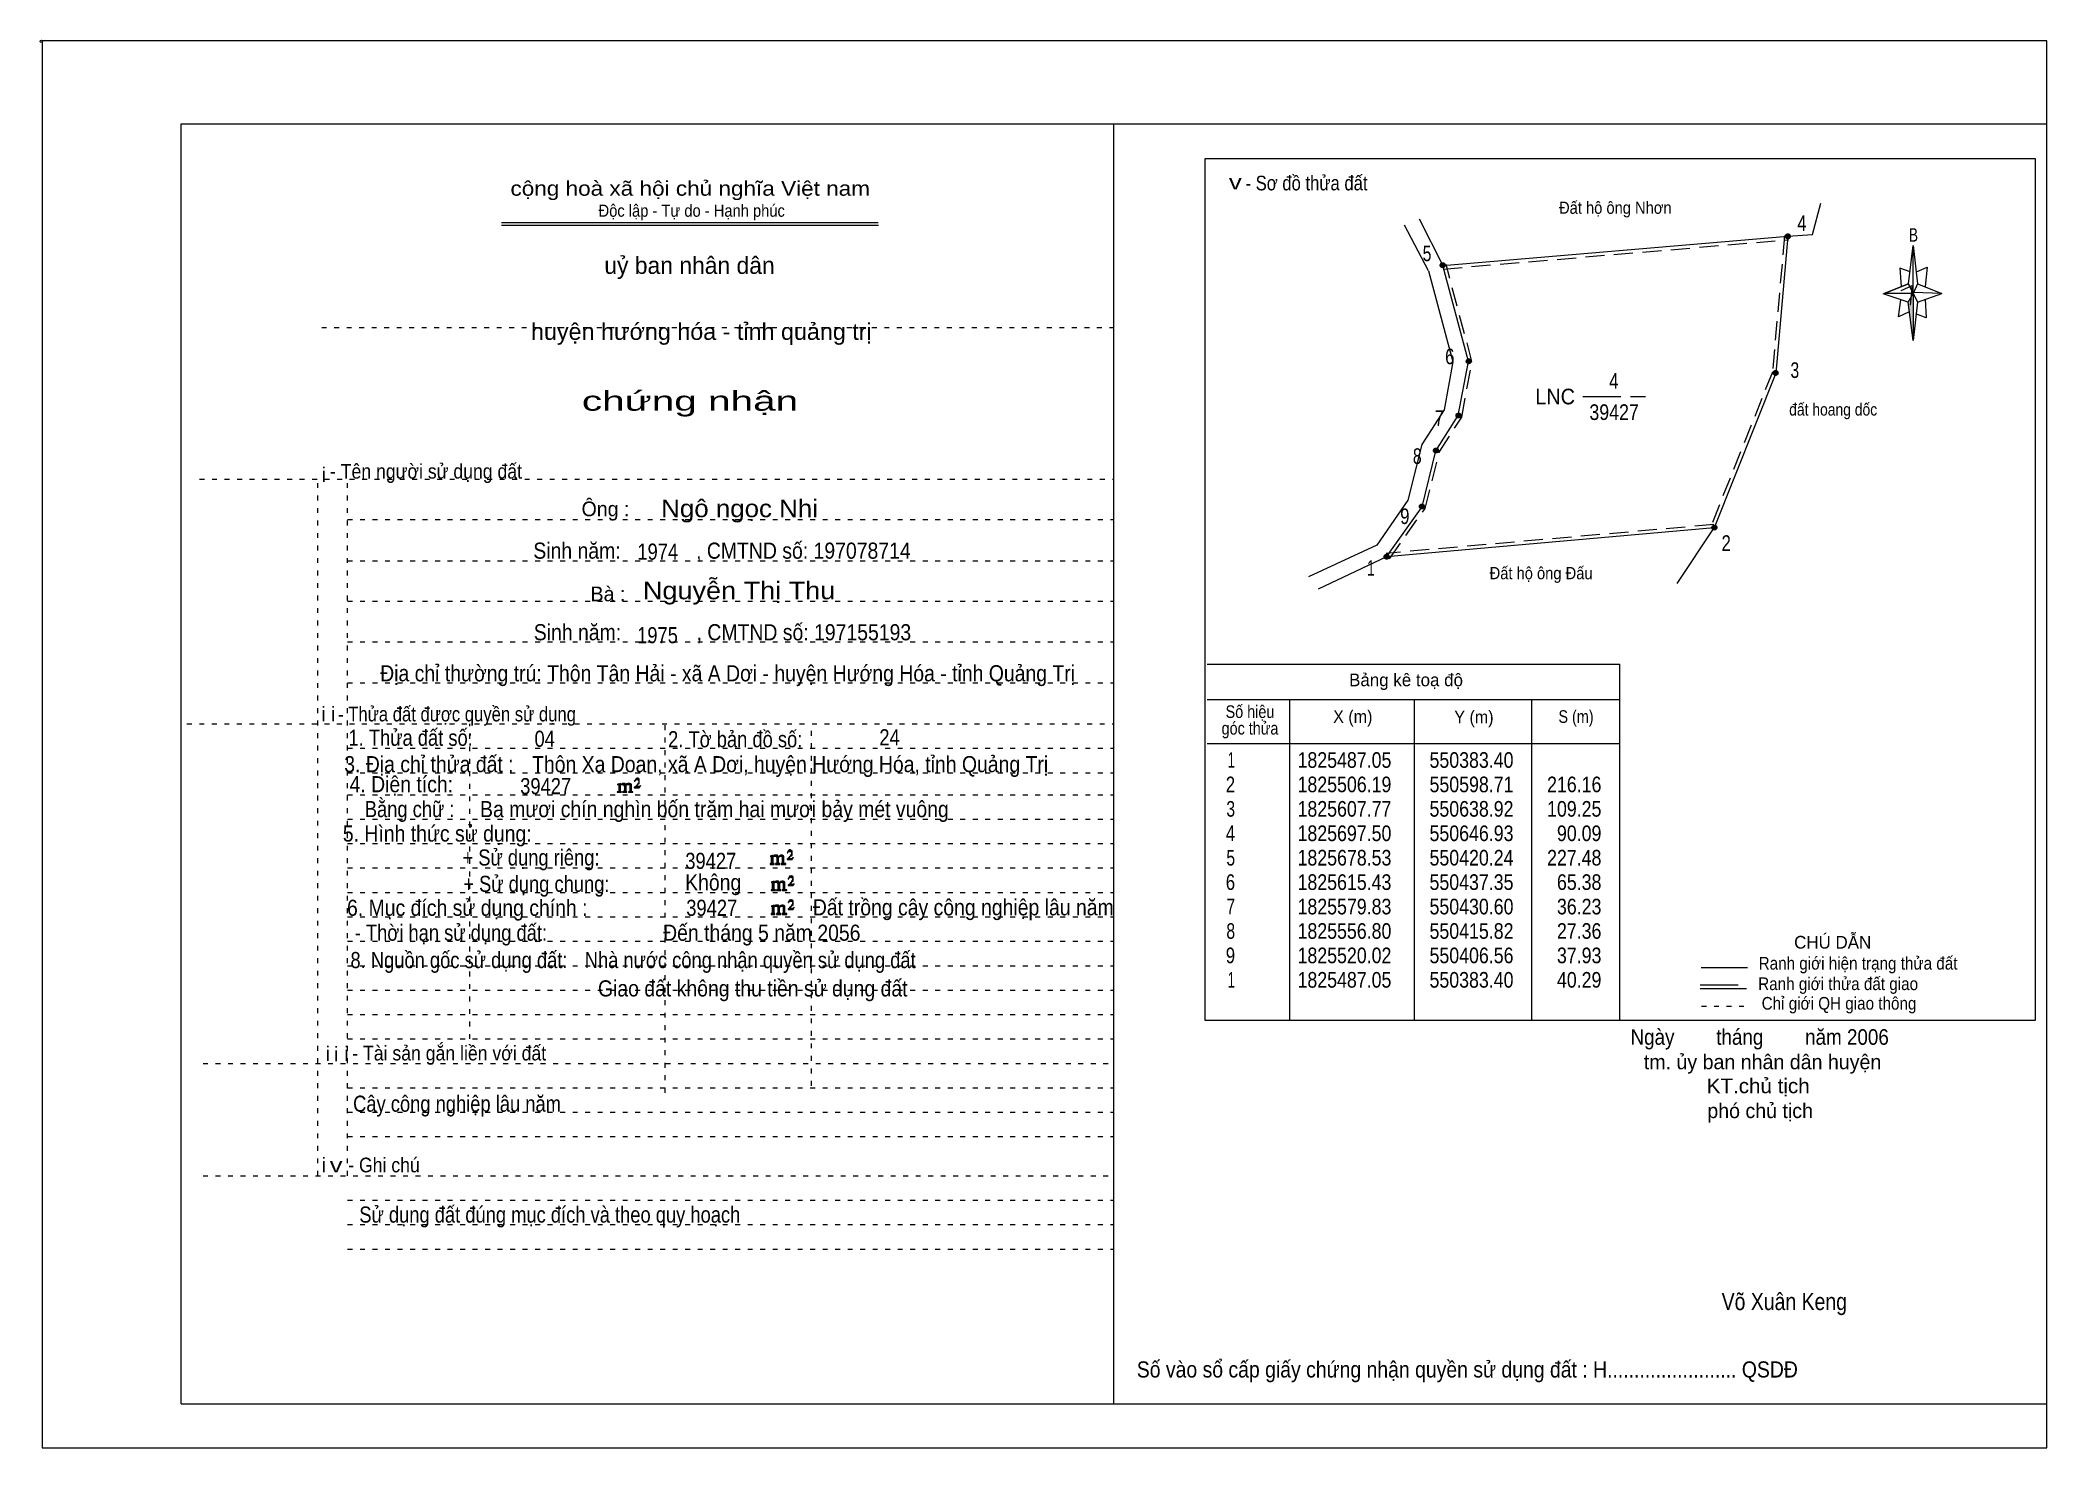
# Model space of a CAD drawing. Header units: centimetres. Extents: x -1.6 to 39.5, y -3.3 to 25.5.
import ezdxf
from ezdxf.enums import TextEntityAlignment as Align

# ---------------------------------------------------------------- set-up
doc = ezdxf.new("R2010")
doc.units = ezdxf.units.CM
doc.header["$LTSCALE"] = 0.13
for name, pattern in [('DOTTED', [1.5, 0.3, -1.2]), ('LONG_DASHED', [7.5, 6, -1.5]), ('MEDIUM_DASHED', [4.5, 3, -1.5])]:
    doc.linetypes.add(name, pattern=pattern)
for name, color, linetype, lineweight in [('1', 7, 'DOTTED', 13), ('10', 7, 'Continuous', 13), ('32', 7, 'LONG_DASHED', 13), ('33', 7, 'LONG_DASHED', 13), ('4', 7, 'Continuous', 13), ('5', 7, 'Continuous', 13), ('50', 7, 'Continuous', 13)]:
    doc.layers.add(name, color=color, linetype=linetype, lineweight=lineweight)
doc.layers.add('30', color=7, linetype='Continuous')

msp = doc.modelspace()

# ---------------------------------------------------------------- hatches: boundary and pattern name
at = {"layer": '32'}
for points in [[(34.255, 21.479, 1), (34.156, 21.479, 1)], [(27.191, 20.888, 1), (27.091, 20.888, 1)], [(27.724, 18.922, 1), (27.625, 18.922, 1)], [(34.006, 18.683, 1), (33.906, 18.683, 1)], [(27.514, 17.812, 1), (27.414, 17.812, 1)], [(27.053, 17.095, 1), (26.953, 17.095, 1)], [(26.765, 15.949, 1), (26.665, 15.949, 1)], [(32.753, 15.518, 1), (32.653, 15.518, 1)], [(26.043, 14.921, 1), (25.943, 14.921, 1)]]:
    msp.add_hatch(color=256, dxfattribs=at).paths.add_polyline_path(points)
at = {"layer": '5'}
msp.add_hatch(color=256, dxfattribs=at).paths.add_polyline_path([(36.77, 20.31), (36.77, 19.35), (36.67, 20.13)])
at = {"layer": '50'}
for points in [[(10.27, 10.13), (10.27, 10.12), (10.27, 10.11), (10.25, 10.11), (10.24, 10.11), (10.24, 10.1), (10.33, 10.1), (10.33, 10.11), (10.32, 10.11), (10.31, 10.11), (10.31, 10.12), (10.31, 10.13), (10.31, 10.24), (10.31, 10.25), (10.32, 10.26), (10.34, 10.26), (10.35, 10.26), (10.36, 10.26), (10.37, 10.25), (10.39, 10.22), (10.39, 10.13), (10.37, 10.12), (10.37, 10.11), (10.36, 10.11), (10.35, 10.11), (10.35, 10.1), (10.44, 10.1), (10.44, 10.11), (10.43, 10.11), (10.42, 10.11), (10.42, 10.12), (10.42, 10.13), (10.42, 10.24), (10.44, 10.26), (10.45, 10.26), (10.46, 10.26), (10.49, 10.26), (10.49, 10.25), (10.5, 10.24), (10.5, 10.22), (10.5, 10.13), (10.5, 10.12), (10.49, 10.11), (10.49, 10.11), (10.47, 10.11), (10.47, 10.1), (10.56, 10.1), (10.56, 10.11), (10.55, 10.11), (10.54, 10.11), (10.53, 10.12), (10.53, 10.13), (10.53, 10.2), (10.53, 10.25), (10.53, 10.26), (10.52, 10.27), (10.5, 10.28), (10.47, 10.28), (10.46, 10.28), (10.44, 10.27), (10.41, 10.25), (10.41, 10.26), (10.4, 10.28), (10.39, 10.28), (10.37, 10.28), (10.35, 10.28), (10.34, 10.28), (10.32, 10.26), (10.31, 10.26), (10.31, 10.25), (10.31, 10.25), (10.31, 10.26), (10.31, 10.28), (10.24, 10.26), (10.24, 10.26), (10.25, 10.26), (10.27, 10.25), (10.27, 10.24), (10.27, 10.23)], [(10.69, 10.19), (10.72, 10.24), (10.72, 10.24), (10.71, 10.22), (10.69, 10.22), (10.68, 10.22), (10.63, 10.22), (10.66, 10.26), (10.67, 10.27), (10.69, 10.28), (10.69, 10.3), (10.69, 10.32), (10.69, 10.34), (10.69, 10.35), (10.69, 10.37), (10.68, 10.38), (10.67, 10.38), (10.66, 10.39), (10.65, 10.39), (10.63, 10.38), (10.63, 10.38), (10.62, 10.37), (10.61, 10.35), (10.59, 10.33), (10.61, 10.33), (10.61, 10.35), (10.62, 10.35), (10.63, 10.36), (10.65, 10.36), (10.66, 10.36), (10.67, 10.35), (10.68, 10.35), (10.68, 10.32), (10.68, 10.3), (10.66, 10.28), (10.66, 10.26), (10.65, 10.25), (10.59, 10.2), (10.59, 10.19)], [(13.39, 8.66), (13.39, 8.65), (13.39, 8.64), (13.38, 8.64), (13.37, 8.64), (13.37, 8.62), (13.45, 8.62), (13.45, 8.64), (13.44, 8.64), (13.43, 8.64), (13.43, 8.65), (13.43, 8.66), (13.43, 8.77), (13.43, 8.78), (13.44, 8.79), (13.47, 8.79), (13.48, 8.79), (13.49, 8.79), (13.5, 8.78), (13.51, 8.74), (13.51, 8.66), (13.5, 8.65), (13.5, 8.64), (13.49, 8.64), (13.48, 8.64), (13.48, 8.62), (13.57, 8.62), (13.57, 8.64), (13.55, 8.64), (13.54, 8.64), (13.54, 8.65), (13.54, 8.66), (13.54, 8.77), (13.57, 8.79), (13.58, 8.79), (13.59, 8.79), (13.61, 8.79), (13.61, 8.78), (13.62, 8.77), (13.62, 8.74), (13.62, 8.66), (13.62, 8.65), (13.61, 8.64), (13.61, 8.64), (13.6, 8.64), (13.6, 8.62), (13.69, 8.62), (13.69, 8.64), (13.67, 8.64), (13.66, 8.64), (13.65, 8.65), (13.65, 8.66), (13.65, 8.73), (13.65, 8.78), (13.65, 8.79), (13.64, 8.8), (13.62, 8.81), (13.6, 8.81), (13.59, 8.81), (13.57, 8.8), (13.53, 8.78), (13.53, 8.79), (13.52, 8.81), (13.51, 8.81), (13.5, 8.81), (13.48, 8.81), (13.47, 8.81), (13.44, 8.79), (13.43, 8.79), (13.43, 8.78), (13.43, 8.78), (13.43, 8.79), (13.43, 8.81), (13.37, 8.79), (13.37, 8.79), (13.38, 8.79), (13.39, 8.78), (13.39, 8.77), (13.39, 8.76)], [(13.82, 8.72), (13.84, 8.77), (13.84, 8.77), (13.83, 8.74), (13.82, 8.74), (13.81, 8.74), (13.75, 8.74), (13.79, 8.79), (13.8, 8.8), (13.82, 8.81), (13.82, 8.83), (13.82, 8.84), (13.82, 8.87), (13.82, 8.88), (13.82, 8.9), (13.81, 8.91), (13.8, 8.91), (13.79, 8.92), (13.77, 8.92), (13.75, 8.91), (13.75, 8.91), (13.74, 8.9), (13.73, 8.88), (13.72, 8.86), (13.73, 8.86), (13.73, 8.88), (13.74, 8.88), (13.75, 8.89), (13.77, 8.89), (13.79, 8.89), (13.8, 8.88), (13.81, 8.88), (13.81, 8.84), (13.81, 8.83), (13.79, 8.81), (13.79, 8.79), (13.77, 8.78), (13.72, 8.73), (13.72, 8.72)], [(13.41, 8.12), (13.41, 8.11), (13.41, 8.1), (13.4, 8.1), (13.39, 8.1), (13.39, 8.09), (13.48, 8.09), (13.48, 8.1), (13.47, 8.1), (13.45, 8.1), (13.45, 8.11), (13.45, 8.12), (13.45, 8.23), (13.45, 8.24), (13.47, 8.26), (13.49, 8.26), (13.5, 8.26), (13.51, 8.26), (13.52, 8.24), (13.53, 8.21), (13.53, 8.12), (13.52, 8.11), (13.52, 8.1), (13.51, 8.1), (13.5, 8.1), (13.5, 8.09), (13.59, 8.09), (13.59, 8.1), (13.58, 8.1), (13.57, 8.1), (13.57, 8.11), (13.57, 8.12), (13.57, 8.23), (13.59, 8.26), (13.6, 8.26), (13.61, 8.26), (13.63, 8.26), (13.63, 8.24), (13.64, 8.23), (13.64, 8.21), (13.64, 8.12), (13.64, 8.11), (13.63, 8.1), (13.63, 8.1), (13.62, 8.1), (13.62, 8.09), (13.71, 8.09), (13.71, 8.1), (13.7, 8.1), (13.69, 8.1), (13.67, 8.11), (13.67, 8.12), (13.67, 8.2), (13.67, 8.24), (13.67, 8.26), (13.66, 8.27), (13.64, 8.28), (13.62, 8.28), (13.61, 8.28), (13.59, 8.27), (13.55, 8.24), (13.55, 8.26), (13.54, 8.28), (13.53, 8.28), (13.52, 8.28), (13.5, 8.28), (13.49, 8.28), (13.47, 8.26), (13.45, 8.26), (13.45, 8.24), (13.45, 8.24), (13.45, 8.26), (13.45, 8.28), (13.39, 8.26), (13.39, 8.26), (13.4, 8.26), (13.41, 8.24), (13.41, 8.23), (13.41, 8.22)], [(13.84, 8.19), (13.86, 8.23), (13.86, 8.23), (13.85, 8.21), (13.84, 8.21), (13.83, 8.21), (13.77, 8.21), (13.81, 8.26), (13.82, 8.27), (13.84, 8.28), (13.84, 8.3), (13.84, 8.31), (13.84, 8.33), (13.84, 8.34), (13.84, 8.37), (13.83, 8.38), (13.82, 8.38), (13.81, 8.39), (13.8, 8.39), (13.77, 8.38), (13.77, 8.38), (13.76, 8.37), (13.75, 8.34), (13.74, 8.32), (13.75, 8.32), (13.75, 8.34), (13.76, 8.34), (13.77, 8.36), (13.8, 8.36), (13.81, 8.36), (13.82, 8.34), (13.83, 8.34), (13.83, 8.31), (13.83, 8.3), (13.81, 8.28), (13.81, 8.26), (13.8, 8.24), (13.74, 8.2), (13.74, 8.19)], [(13.84, 7.7), (13.86, 7.75), (13.86, 7.75), (13.85, 7.72), (13.84, 7.72), (13.83, 7.72), (13.77, 7.72), (13.81, 7.77), (13.82, 7.78), (13.84, 7.79), (13.84, 7.81), (13.84, 7.82), (13.84, 7.85), (13.84, 7.86), (13.84, 7.88), (13.83, 7.89), (13.82, 7.89), (13.81, 7.9), (13.79, 7.9), (13.77, 7.89), (13.77, 7.89), (13.76, 7.88), (13.75, 7.86), (13.74, 7.84), (13.75, 7.84), (13.75, 7.86), (13.76, 7.86), (13.77, 7.87), (13.79, 7.87), (13.81, 7.87), (13.82, 7.86), (13.83, 7.86), (13.83, 7.82), (13.83, 7.81), (13.81, 7.79), (13.81, 7.77), (13.79, 7.76), (13.74, 7.71), (13.74, 7.7)], [(13.41, 7.64), (13.41, 7.63), (13.41, 7.62), (13.4, 7.62), (13.39, 7.62), (13.39, 7.6), (13.47, 7.6), (13.47, 7.62), (13.46, 7.62), (13.45, 7.62), (13.45, 7.63), (13.45, 7.64), (13.45, 7.75), (13.45, 7.76), (13.46, 7.77), (13.49, 7.77), (13.5, 7.77), (13.51, 7.77), (13.52, 7.76), (13.53, 7.72), (13.53, 7.64), (13.52, 7.63), (13.52, 7.62), (13.51, 7.62), (13.5, 7.62), (13.5, 7.6), (13.59, 7.6), (13.59, 7.62), (13.57, 7.62), (13.56, 7.62), (13.56, 7.63), (13.56, 7.64), (13.56, 7.75), (13.59, 7.77), (13.6, 7.77), (13.61, 7.77), (13.63, 7.77), (13.63, 7.76), (13.64, 7.75), (13.64, 7.72), (13.64, 7.64), (13.64, 7.63), (13.63, 7.62), (13.63, 7.62), (13.62, 7.62), (13.62, 7.6), (13.71, 7.6), (13.71, 7.62), (13.69, 7.62), (13.68, 7.62), (13.67, 7.63), (13.67, 7.64), (13.67, 7.71), (13.67, 7.76), (13.67, 7.77), (13.66, 7.78), (13.64, 7.79), (13.62, 7.79), (13.61, 7.79), (13.59, 7.78), (13.55, 7.76), (13.55, 7.77), (13.54, 7.79), (13.53, 7.79), (13.52, 7.79), (13.5, 7.79), (13.49, 7.79), (13.46, 7.77), (13.45, 7.77), (13.45, 7.76), (13.45, 7.76), (13.45, 7.77), (13.45, 7.79), (13.39, 7.77), (13.39, 7.77), (13.4, 7.77), (13.41, 7.76), (13.41, 7.75), (13.41, 7.74)]]:
    msp.add_hatch(color=256, dxfattribs=at).paths.add_polyline_path(points)

# ---------------------------------------------------------------- linework, layer by layer
at = {"layer": '1', "linetype": 'Continuous'}
for p, q in [((1.31, -2.42), (1.31, 23.78)), ((1.31, 23.78), (39.51, 23.78)), ((20.41, -2.42), (20.41, 23.78)), ((39.51, -2.42), (39.51, 23.78)), ((7.87, 21.76), (15.58, 21.76)), ((7.87, 21.71), (15.59, 21.71)), ((36.67, 20.13), (36.16, 20.3)), ((1.31, -2.42), (39.51, -2.42))]:
    msp.add_line(p, q, dxfattribs=at)
at = {"layer": '1'}
for p, q in [((4.19, 19.61), (20.41, 19.61)), ((1.69, 16.51), (20.41, 16.51)), ((4.11, 2.25), (4.11, 16.51)), ((4.72, 2.25), (4.72, 16.51)), ((4.72, 15.68), (20.41, 15.68)), ((4.72, 14.84), (20.41, 14.84)), ((4.72, 14.01), (20.41, 14.01)), ((4.72, 13.18), (20.41, 13.18)), ((4.72, 12.34), (20.41, 12.34)), ((1.43, 11.5), (20.41, 11.5)), ((7.22, 5.05), (7.22, 11.5)), ((11.22, 3.95), (11.22, 11.5)), ((14.22, 4.09), (14.22, 11.5)), ((4.72, 11), (20.41, 11)), ((4.72, 10.5), (20.41, 10.5)), ((4.72, 10.05), (20.41, 10.05)), ((4.72, 9.55), (20.41, 9.55)), ((4.72, 9.05), (20.41, 9.05)), ((4.72, 8.55), (20.41, 8.55)), ((4.72, 8.05), (20.41, 8.05)), ((4.72, 7.55), (20.41, 7.55)), ((4.72, 7.05), (20.41, 7.05)), ((4.72, 6.55), (20.41, 6.55)), ((4.72, 6.05), (20.41, 6.05)), ((4.72, 5.55), (20.41, 5.55)), ((4.72, 5.05), (20.41, 5.05)), ((1.76, 4.55), (20.41, 4.55)), ((4.72, 4.05), (20.41, 4.05)), ((4.72, 3.55), (20.41, 3.55)), ((4.72, 3.05), (20.41, 3.05)), ((1.76, 2.25), (20.41, 2.25)), ((4.72, 1.75), (20.41, 1.75)), ((4.72, 1.25), (20.41, 1.25)), ((4.72, 0.75), (20.41, 0.75))]:
    msp.add_line(p, q, dxfattribs=at)
at = {"layer": '1', "linetype": 'Continuous'}
msp.add_lwpolyline([(-1.53, -3.32), (39.51, -3.32), (39.51, 25.48), (-1.53, 25.48)], close=True, dxfattribs=at)
msp.add_lwpolyline([(36.68, 19.93), (36.47, 19.83), (36.52, 20.18)], dxfattribs=at)
at = {"layer": '10'}
for p, q in [((26.66, 21.84), (27.14, 20.88)), ((26.85, 20.77), (26.36, 21.71)), ((31.94, 14.37), (32.7, 15.51)), ((25.99, 14.92), (24.59, 14.26))]:
    msp.add_line(p, q, dxfattribs=at)
at = {"layer": '10', "linetype": 'MEDIUM_DASHED'}
for p, q in [((27.15, 20.81), (34.22, 21.41)), ((32.69, 15.58), (25.98, 14.99))]:
    msp.add_line(p, q, dxfattribs=at)
at = {"layer": '10'}
for points in [[(34.21, 21.48), (34.71, 21.52), (34.88, 22.16)], [(25.99, 14.92), (26.72, 15.94), (27, 17.09), (27.46, 17.81), (27.67, 18.92), (27.14, 20.88), (34.21, 21.48)], [(34.21, 21.48), (33.96, 18.68), (32.7, 15.51), (25.99, 14.92)], [(26.85, 20.77), (27.35, 18.91), (27.17, 17.93), (26.71, 17.22), (26.43, 16.08)], [(26.43, 16.08), (25.79, 15.16), (24.39, 14.51)]]:
    msp.add_lwpolyline(points, dxfattribs=at)
at = {"layer": '10', "linetype": 'MEDIUM_DASHED'}
for points in [[(34.14, 21.49), (33.89, 18.7), (32.63, 15.54)], [(26.05, 14.88), (26.78, 15.91), (27.07, 17.06), (27.53, 17.78), (27.74, 18.92), (27.21, 20.9)]]:
    msp.add_lwpolyline(points, dxfattribs=at)
at = {"layer": '32'}
for centre in [(34.206, 21.479), (27.141, 20.888), (27.674, 18.922), (33.956, 18.683), (27.464, 17.812), (27.003, 17.095), (26.715, 15.949), (32.703, 15.518), (25.993, 14.921)]:
    msp.add_circle(centre, 0.05, dxfattribs=at)
at = {"layer": '33'}
msp.add_line((30.01, 18.2), (31.29, 18.2), dxfattribs=at)
at = {"layer": '4'}
for p, q in [((22.32, 12.72), (30.77, 12.72)), ((30.77, 5.43), (30.77, 12.72)), ((22.32, 12), (30.77, 12)), ((24.01, 5.43), (24.01, 12)), ((26.56, 5.43), (26.56, 12)), ((28.96, 12), (28.96, 5.43)), ((22.32, 11.1), (30.77, 11.1)), ((32.43, 6.51), (33.38, 6.51)), ((32.41, 6.08), (33.36, 6.08))]:
    msp.add_line(p, q, dxfattribs=at)
at = {"layer": '4', "linetype": 'LONG_DASHED'}
msp.add_line((32.41, 6.16), (33.36, 6.16), dxfattribs=at)
at = {"layer": '4', "linetype": 'DOTTED'}
msp.add_line((32.44, 5.72), (33.43, 5.72), dxfattribs=at)
at = {"layer": '4'}
msp.add_lwpolyline([(22.28, 23.07), (39.27, 23.07), (39.27, 5.43), (22.28, 5.43)], close=True, dxfattribs=at)
msp.add_circle((-1.55, 25.47), 0.025, dxfattribs=at)
at = {"layer": '5'}
for p, q in [((36.68, 20.51), (36.77, 21.29)), ((36.86, 20.51), (37.36, 20.31)), ((37.02, 20.19), (37.04, 19.81)), ((36.86, 20.13), (36.77, 19.35)), ((37.04, 19.81), (36.83, 19.89))]:
    msp.add_line(p, q, dxfattribs=at)
for points in [[(36.77, 21.29), (36.86, 20.51), (36.77, 20.31)], [(36.77, 20.31), (36.18, 20.31), (36.68, 20.51), (36.86, 20.13), (37.36, 20.31), (36.77, 20.33)], [(36.77, 20.31), (36.77, 19.35), (36.67, 20.13)]]:
    msp.add_lwpolyline(points, close=True, dxfattribs=at)
for points in [[(36.71, 20.75), (36.5, 20.83), (36.53, 20.45)], [(36.84, 20.75), (37.06, 20.85), (37.02, 20.45)], [(36.77, 20.31), (36.68, 20.51), (36.18, 20.31)], [(36.53, 20.37), (36.75, 20.47), (36.71, 20.07)], [(36.77, 20.31), (36.86, 20.13), (37.36, 20.31)]]:
    msp.add_lwpolyline(points, dxfattribs=at)
at = {"layer": '50'}
for points in [[(10.27, 10.13), (10.27, 10.12), (10.27, 10.11), (10.25, 10.11), (10.24, 10.11), (10.24, 10.1), (10.33, 10.1), (10.33, 10.11), (10.32, 10.11), (10.31, 10.11), (10.31, 10.12), (10.31, 10.13), (10.31, 10.24), (10.31, 10.25), (10.32, 10.26), (10.34, 10.26), (10.35, 10.26), (10.36, 10.26), (10.37, 10.25), (10.39, 10.22), (10.39, 10.13), (10.37, 10.12), (10.37, 10.11), (10.36, 10.11), (10.35, 10.11), (10.35, 10.1), (10.44, 10.1), (10.44, 10.11), (10.43, 10.11), (10.42, 10.11), (10.42, 10.12), (10.42, 10.13), (10.42, 10.24), (10.44, 10.26), (10.45, 10.26), (10.46, 10.26), (10.49, 10.26), (10.49, 10.25), (10.5, 10.24), (10.5, 10.22), (10.5, 10.13), (10.5, 10.12), (10.49, 10.11), (10.49, 10.11), (10.47, 10.11), (10.47, 10.1), (10.56, 10.1), (10.56, 10.11), (10.55, 10.11), (10.54, 10.11), (10.53, 10.12), (10.53, 10.13), (10.53, 10.2), (10.53, 10.25), (10.53, 10.26), (10.52, 10.27), (10.5, 10.28), (10.47, 10.28), (10.46, 10.28), (10.44, 10.27), (10.41, 10.25), (10.41, 10.26), (10.4, 10.28), (10.39, 10.28), (10.37, 10.28), (10.35, 10.28), (10.34, 10.28), (10.32, 10.26), (10.31, 10.26), (10.31, 10.25), (10.31, 10.25), (10.31, 10.26), (10.31, 10.28), (10.24, 10.26), (10.24, 10.26), (10.25, 10.26), (10.27, 10.25), (10.27, 10.24), (10.27, 10.23)], [(10.69, 10.19), (10.72, 10.24), (10.72, 10.24), (10.71, 10.22), (10.69, 10.22), (10.68, 10.22), (10.63, 10.22), (10.66, 10.26), (10.67, 10.27), (10.69, 10.28), (10.69, 10.3), (10.69, 10.32), (10.69, 10.34), (10.69, 10.35), (10.69, 10.37), (10.68, 10.38), (10.67, 10.38), (10.66, 10.39), (10.65, 10.39), (10.63, 10.38), (10.63, 10.38), (10.62, 10.37), (10.61, 10.35), (10.59, 10.33), (10.61, 10.33), (10.61, 10.35), (10.62, 10.35), (10.63, 10.36), (10.65, 10.36), (10.66, 10.36), (10.67, 10.35), (10.68, 10.35), (10.68, 10.32), (10.68, 10.3), (10.66, 10.28), (10.66, 10.26), (10.65, 10.25), (10.59, 10.2), (10.59, 10.19)], [(13.39, 8.66), (13.39, 8.65), (13.39, 8.64), (13.38, 8.64), (13.37, 8.64), (13.37, 8.62), (13.45, 8.62), (13.45, 8.64), (13.44, 8.64), (13.43, 8.64), (13.43, 8.65), (13.43, 8.66), (13.43, 8.77), (13.43, 8.78), (13.44, 8.79), (13.47, 8.79), (13.48, 8.79), (13.49, 8.79), (13.5, 8.78), (13.51, 8.74), (13.51, 8.66), (13.5, 8.65), (13.5, 8.64), (13.49, 8.64), (13.48, 8.64), (13.48, 8.62), (13.57, 8.62), (13.57, 8.64), (13.55, 8.64), (13.54, 8.64), (13.54, 8.65), (13.54, 8.66), (13.54, 8.77), (13.57, 8.79), (13.58, 8.79), (13.59, 8.79), (13.61, 8.79), (13.61, 8.78), (13.62, 8.77), (13.62, 8.74), (13.62, 8.66), (13.62, 8.65), (13.61, 8.64), (13.61, 8.64), (13.6, 8.64), (13.6, 8.62), (13.69, 8.62), (13.69, 8.64), (13.67, 8.64), (13.66, 8.64), (13.65, 8.65), (13.65, 8.66), (13.65, 8.73), (13.65, 8.78), (13.65, 8.79), (13.64, 8.8), (13.62, 8.81), (13.6, 8.81), (13.59, 8.81), (13.57, 8.8), (13.53, 8.78), (13.53, 8.79), (13.52, 8.81), (13.51, 8.81), (13.5, 8.81), (13.48, 8.81), (13.47, 8.81), (13.44, 8.79), (13.43, 8.79), (13.43, 8.78), (13.43, 8.78), (13.43, 8.79), (13.43, 8.81), (13.37, 8.79), (13.37, 8.79), (13.38, 8.79), (13.39, 8.78), (13.39, 8.77), (13.39, 8.76)], [(13.82, 8.72), (13.84, 8.77), (13.84, 8.77), (13.83, 8.74), (13.82, 8.74), (13.81, 8.74), (13.75, 8.74), (13.79, 8.79), (13.8, 8.8), (13.82, 8.81), (13.82, 8.83), (13.82, 8.84), (13.82, 8.87), (13.82, 8.88), (13.82, 8.9), (13.81, 8.91), (13.8, 8.91), (13.79, 8.92), (13.77, 8.92), (13.75, 8.91), (13.75, 8.91), (13.74, 8.9), (13.73, 8.88), (13.72, 8.86), (13.73, 8.86), (13.73, 8.88), (13.74, 8.88), (13.75, 8.89), (13.77, 8.89), (13.79, 8.89), (13.8, 8.88), (13.81, 8.88), (13.81, 8.84), (13.81, 8.83), (13.79, 8.81), (13.79, 8.79), (13.77, 8.78), (13.72, 8.73), (13.72, 8.72)], [(13.41, 8.12), (13.41, 8.11), (13.41, 8.1), (13.4, 8.1), (13.39, 8.1), (13.39, 8.09), (13.48, 8.09), (13.48, 8.1), (13.47, 8.1), (13.45, 8.1), (13.45, 8.11), (13.45, 8.12), (13.45, 8.23), (13.45, 8.24), (13.47, 8.26), (13.49, 8.26), (13.5, 8.26), (13.51, 8.26), (13.52, 8.24), (13.53, 8.21), (13.53, 8.12), (13.52, 8.11), (13.52, 8.1), (13.51, 8.1), (13.5, 8.1), (13.5, 8.09), (13.59, 8.09), (13.59, 8.1), (13.58, 8.1), (13.57, 8.1), (13.57, 8.11), (13.57, 8.12), (13.57, 8.23), (13.59, 8.26), (13.6, 8.26), (13.61, 8.26), (13.63, 8.26), (13.63, 8.24), (13.64, 8.23), (13.64, 8.21), (13.64, 8.12), (13.64, 8.11), (13.63, 8.1), (13.63, 8.1), (13.62, 8.1), (13.62, 8.09), (13.71, 8.09), (13.71, 8.1), (13.7, 8.1), (13.69, 8.1), (13.67, 8.11), (13.67, 8.12), (13.67, 8.2), (13.67, 8.24), (13.67, 8.26), (13.66, 8.27), (13.64, 8.28), (13.62, 8.28), (13.61, 8.28), (13.59, 8.27), (13.55, 8.24), (13.55, 8.26), (13.54, 8.28), (13.53, 8.28), (13.52, 8.28), (13.5, 8.28), (13.49, 8.28), (13.47, 8.26), (13.45, 8.26), (13.45, 8.24), (13.45, 8.24), (13.45, 8.26), (13.45, 8.28), (13.39, 8.26), (13.39, 8.26), (13.4, 8.26), (13.41, 8.24), (13.41, 8.23), (13.41, 8.22)], [(13.84, 8.19), (13.86, 8.23), (13.86, 8.23), (13.85, 8.21), (13.84, 8.21), (13.83, 8.21), (13.77, 8.21), (13.81, 8.26), (13.82, 8.27), (13.84, 8.28), (13.84, 8.3), (13.84, 8.31), (13.84, 8.33), (13.84, 8.34), (13.84, 8.37), (13.83, 8.38), (13.82, 8.38), (13.81, 8.39), (13.8, 8.39), (13.77, 8.38), (13.77, 8.38), (13.76, 8.37), (13.75, 8.34), (13.74, 8.32), (13.75, 8.32), (13.75, 8.34), (13.76, 8.34), (13.77, 8.36), (13.8, 8.36), (13.81, 8.36), (13.82, 8.34), (13.83, 8.34), (13.83, 8.31), (13.83, 8.3), (13.81, 8.28), (13.81, 8.26), (13.8, 8.24), (13.74, 8.2), (13.74, 8.19)], [(13.84, 7.7), (13.86, 7.75), (13.86, 7.75), (13.85, 7.72), (13.84, 7.72), (13.83, 7.72), (13.77, 7.72), (13.81, 7.77), (13.82, 7.78), (13.84, 7.79), (13.84, 7.81), (13.84, 7.82), (13.84, 7.85), (13.84, 7.86), (13.84, 7.88), (13.83, 7.89), (13.82, 7.89), (13.81, 7.9), (13.79, 7.9), (13.77, 7.89), (13.77, 7.89), (13.76, 7.88), (13.75, 7.86), (13.74, 7.84), (13.75, 7.84), (13.75, 7.86), (13.76, 7.86), (13.77, 7.87), (13.79, 7.87), (13.81, 7.87), (13.82, 7.86), (13.83, 7.86), (13.83, 7.82), (13.83, 7.81), (13.81, 7.79), (13.81, 7.77), (13.79, 7.76), (13.74, 7.71), (13.74, 7.7)], [(13.41, 7.64), (13.41, 7.63), (13.41, 7.62), (13.4, 7.62), (13.39, 7.62), (13.39, 7.6), (13.47, 7.6), (13.47, 7.62), (13.46, 7.62), (13.45, 7.62), (13.45, 7.63), (13.45, 7.64), (13.45, 7.75), (13.45, 7.76), (13.46, 7.77), (13.49, 7.77), (13.5, 7.77), (13.51, 7.77), (13.52, 7.76), (13.53, 7.72), (13.53, 7.64), (13.52, 7.63), (13.52, 7.62), (13.51, 7.62), (13.5, 7.62), (13.5, 7.6), (13.59, 7.6), (13.59, 7.62), (13.57, 7.62), (13.56, 7.62), (13.56, 7.63), (13.56, 7.64), (13.56, 7.75), (13.59, 7.77), (13.6, 7.77), (13.61, 7.77), (13.63, 7.77), (13.63, 7.76), (13.64, 7.75), (13.64, 7.72), (13.64, 7.64), (13.64, 7.63), (13.63, 7.62), (13.63, 7.62), (13.62, 7.62), (13.62, 7.6), (13.71, 7.6), (13.71, 7.62), (13.69, 7.62), (13.68, 7.62), (13.67, 7.63), (13.67, 7.64), (13.67, 7.71), (13.67, 7.76), (13.67, 7.77), (13.66, 7.78), (13.64, 7.79), (13.62, 7.79), (13.61, 7.79), (13.59, 7.78), (13.55, 7.76), (13.55, 7.77), (13.54, 7.79), (13.53, 7.79), (13.52, 7.79), (13.5, 7.79), (13.49, 7.79), (13.46, 7.77), (13.45, 7.77), (13.45, 7.76), (13.45, 7.76), (13.45, 7.77), (13.45, 7.79), (13.39, 7.77), (13.39, 7.77), (13.4, 7.77), (13.41, 7.76), (13.41, 7.75), (13.41, 7.74)]]:
    msp.add_lwpolyline(points, close=True, dxfattribs=at)

# ---------------------------------------------------------------- texts
at = {"layer": '1'}
for s, height, width, p in [('cộng hoà xã hội chủ nghĩa Việt nam', 0.3, 1.15, (11.735, 22.31)), ('v', 0.3, 1.3, (22.895, 22.44)), ('- Sơ đồ thửa đất ', 0.3, 0.85, (24.4, 22.42)), ('Độc lập - Tự do - Hạnh phúc', 0.25, 0.9, (11.765, 21.88)), ('chứng nhận', 0.4, 1.55, (11.73, 17.91)), ('- Tên người sử dụng đất', 0.3, 0.9, (6.325, 16.52)), ('- Thửa đất được quyền sử dụng', 0.3, 0.85, (6.96, 11.55)), ('- Tài sản gắn liền với đất ', 0.3, 0.9, (6.85, 4.61)), ('v', 0.3, 1.3, (4.485, 2.32)), ('- Ghi chú', 0.3, 0.9, (5.465, 2.32))]:
    msp.add_text(s, height=height, dxfattribs=dict(at, width=width)).set_placement(p, align=Align.CENTER)
for s, height, p in [('uỷ ban nhân dân', 0.35, (11.72, 20.71)), ('i', 0.3, (4.235, 16.45)), ('i', 0.3, (4.225, 11.55)), ('i', 0.3, (4.425, 11.55)), ('i', 0.3, (4.315, 4.6)), ('i', 0.3, (4.485, 4.59)), ('i', 0.3, (4.695, 4.6)), ('i', 0.3, (4.235, 2.32))]:
    msp.add_text(s, height=height, dxfattribs=at).set_placement(p, align=Align.CENTER)
at = {"layer": '10'}
for s, height, width, p in [('Đất hộ ông Nhơn', 0.25, 0.9, (30.675, 21.94)), ('đất hoang dốc', 0.25, 0.85, (35.135, 17.81)), ('Đất hộ ông Đấu', 0.25, 0.9, (29.155, 14.46)), ('Võ Xuân Keng', 0.35, 0.85, (34.135, -0.5))]:
    msp.add_text(s, height=height, dxfattribs=dict(at, width=width)).set_placement(p, align=Align.CENTER)
at = {"layer": '30'}
for s, width, p in [('1', 0.65, (22.89, 10.6)), ('1825487.05', 0.85, (26.09, 10.6)), ('550383.40', 0.85, (28.59, 10.6)), ('550383.40', 0.85, (28.59, 10.6)), ('2', 0.8, (22.89, 10.1)), ('1825506.19', 0.85, (26.09, 10.1)), ('550598.71', 0.85, (28.59, 10.1)), ('216.16', 0.85, (30.39, 10.1)), ('3', 0.75, (22.89, 9.6)), ('1825607.77', 0.85, (26.09, 9.6)), ('550638.92', 0.85, (28.59, 9.6)), ('109.25', 0.85, (30.39, 9.6)), ('4', 0.8, (22.89, 9.1)), ('1825697.50', 0.85, (26.09, 9.1)), ('550646.93', 0.85, (28.59, 9.1)), ('90.09', 0.85, (30.39, 9.1)), ('5', 0.75, (22.89, 8.6)), ('1825678.53', 0.85, (26.09, 8.6)), ('550420.24', 0.85, (28.59, 8.6)), ('227.48', 0.85, (30.39, 8.6)), ('6', 0.8, (22.89, 8.1)), ('1825615.43', 0.85, (26.09, 8.1)), ('550437.35', 0.85, (28.59, 8.1)), ('65.38', 0.85, (30.39, 8.1)), ('7', 0.75, (22.89, 7.6)), ('1825579.83', 0.85, (26.09, 7.6)), ('550430.60', 0.85, (28.59, 7.6)), ('36.23', 0.85, (30.39, 7.6)), ('8', 0.75, (22.89, 7.1)), ('1825556.80', 0.85, (26.09, 7.1)), ('550415.82', 0.85, (28.59, 7.1)), ('27.36', 0.85, (30.39, 7.1)), ('9', 0.8, (22.89, 6.6)), ('1825520.02', 0.85, (26.09, 6.6)), ('550406.56', 0.85, (28.59, 6.6)), ('37.93', 0.85, (30.39, 6.6)), ('1', 0.65, (22.89, 6.1)), ('1825487.05', 0.85, (26.09, 6.1)), ('550383.40', 0.85, (28.59, 6.1)), ('40.29', 0.85, (30.39, 6.1))]:
    msp.add_text(s, height=0.32, dxfattribs=dict(at, width=width)).set_placement(p, align=Align.RIGHT)
at = {"layer": '32'}
for s, width, p in [('4', 0.8, (34.495, 21.59)), ('5', 0.75, (26.82, 20.97)), ('6', 0.8, (27.285, 18.86)), ('3', 0.75, (34.35, 18.58)), ('7', 0.75, (27.07, 17.6)), ('8', 0.75, (26.62, 16.82)), ('9', 0.8, (26.365, 15.59)), ('2', 0.8, (32.945, 15.04)), ('1', 0.65, (25.67, 14.53))]:
    msp.add_text(s, height=0.32, dxfattribs=dict(at, width=width)).set_placement(p, align=Align.CENTER)
at = {"layer": '33'}
for s, width, p in [('4', 0.8, (30.645, 18.36)), ('39427', 0.85, (30.65, 17.72))]:
    msp.add_text(s, height=0.32, dxfattribs=dict(at, width=width)).set_placement(p, align=Align.CENTER)
at = {"layer": '33', "width": 0.95}
msp.add_text('LNC', height=0.32, dxfattribs=at).set_placement((29.85, 18.04), align=Align.RIGHT)
at = {"layer": '4'}
for s, p in [('Bảng kê toạ độ', (26.39, 12.27)), ('CHÚ DẪN', (35.125, 6.9))]:
    msp.add_text(s, height=0.2591, dxfattribs=at).set_placement(p, align=Align.CENTER)
for s, width, p in [('góc thửa', 0.85, (23.195, 11.28)), ('Số hiệu', 0.85, (23.195, 11.62)), ('X (m)', 0.95, (25.3, 11.52)), ('Y (m)', 0.95, (27.78, 11.51)), ('S (m)', 0.85, (29.87, 11.52)), ('Ranh giới hiện trạng thửa đất', 0.9, (35.645, 6.47)), ('Ranh giới thửa đất giao ', 0.9, (35.28, 6.05)), ('Chỉ giới QH giao thông', 0.9, (35.255, 5.65))]:
    msp.add_text(s, height=0.2591, dxfattribs=dict(at, width=width)).set_placement(p, align=Align.CENTER)
at = {"layer": '5', "width": 0.75}
msp.add_text('B', height=0.276, dxfattribs=at).set_placement((36.78, 21.37), align=Align.CENTER)
at = {"layer": '50'}
for s, height, width, p in [('  huyện hướng hóa - tỉnh quảng trị', 0.34, 1.05, (11.83, 19.36)), ('Ngô ngọc Nhi', 0.36, 1.1, (12.745, 15.73)), ('Sinh năm:              , CMTND số: 197078714', 0.33, 0.9, (12.385, 14.88)), ('1974', 0.33, 0.85, (11.07, 14.86)), ('Nguyễn Thị Thu', 0.36, 1.15, (12.735, 14.05)), ('Sinh năm:              , CMTND số: 197155193', 0.33, 0.9, (12.395, 13.21)), ('1975', 0.33, 0.85, (11.065, 13.15)), ('Địa chỉ thường trú: Thôn Tân Hải - xã A Dơi - huyện Hướng Hóa - tỉnh Quảng Trị', 0.33, 0.9, (12.5, 12.37)), ('1. Thửa đất số:  ', 0.33, 0.85, (6.115, 11.05)), ('04', 0.33, 0.85, (8.755, 11.03)), ('2. Tờ bản đồ số:  ', 0.33, 0.85, (12.76, 11.02)), ('24', 0.33, 0.85, (15.815, 11.06)), ('3. Địa chỉ thửa đất : ', 0.33, 0.9, (6.44, 10.51)), ('Thôn Xa Doan, xã A Dơi, huyện Hướng Hóa, tỉnh Quảng Trị', 0.33, 0.9, (13.78, 10.51)), ('4. Diện tích: ', 0.33, 0.9, (5.875, 10.1)), ('39427', 0.33, 0.85, (8.775, 10.06)), ('Bằng chữ :', 0.33, 0.85, (5.99, 9.59)), ('Ba mươi chín nghìn bốn trăm hai mươi bảy mét vuông', 0.33, 0.9, (12.23, 9.59)), ('5. Hình thức sử dụng:', 0.33, 0.9, (6.555, 9.09)), ('+ Sử dụng riêng:', 0.33, 0.85, (8.475, 8.6)), ('39427', 0.33, 0.85, (12.155, 8.53)), ('+ Sử dụng chung:', 0.33, 0.85, (8.585, 8.06)), ('Không', 0.33, 0.9, (12.205, 8.09)), ('6. Mục đích sử dụng chính :', 0.33, 0.9, (7.17, 7.57)), ('39427', 0.33, 0.85, (12.175, 7.57)), ('Đất trồng cây công nghiệp lâu năm', 0.33, 0.9, (17.325, 7.58)), ('- Thời hạn sử dụng đất:', 0.33, 0.85, (6.835, 7.06)), ('Đến tháng 5 năm 2056', 0.33, 0.9, (13.2, 7.06)), ('8. Nguồn gốc sử dụng đất:', 0.33, 0.85, (7, 6.5)), ('Nhà nước công nhận quyền sử dụng đất ', 0.33, 0.85, (13.015, 6.5)), ('Giao đất không thu tiền sử dụng đất', 0.33, 0.9, (13.015, 5.92)), ('Ngày        tháng        năm 2006', 0.32, 0.9, (33.63, 4.93)), ('KT.chủ tịch', 0.3, 1.05, (33.6, 3.94)), ('Cây công nghiệp lâu năm', 0.33, 0.85, (6.96, 3.56)), ('Sử dụng đất đúng mục đích và theo quy hoạch', 0.33, 0.85, (8.86, 1.29)), ('Số vào sổ cấp giấy chứng nhận quyền sử dụng đất : H........................ QSDĐ', 0.33, 0.9, (27.645, -1.88))]:
    msp.add_text(s, height=height, dxfattribs=dict(at, width=width)).set_placement(p, align=Align.CENTER)
for s, p in [('Ông :', (10, 15.75)), ('Bà :', (10.05, 14.01)), ('tm. ủy ban nhân dân huyện ', (33.745, 4.43)), ('phó chủ tịch', (33.64, 3.43))]:
    msp.add_text(s, height=0.3, dxfattribs=at).set_placement(p, align=Align.CENTER)

doc.saveas('drawing.dxf')
